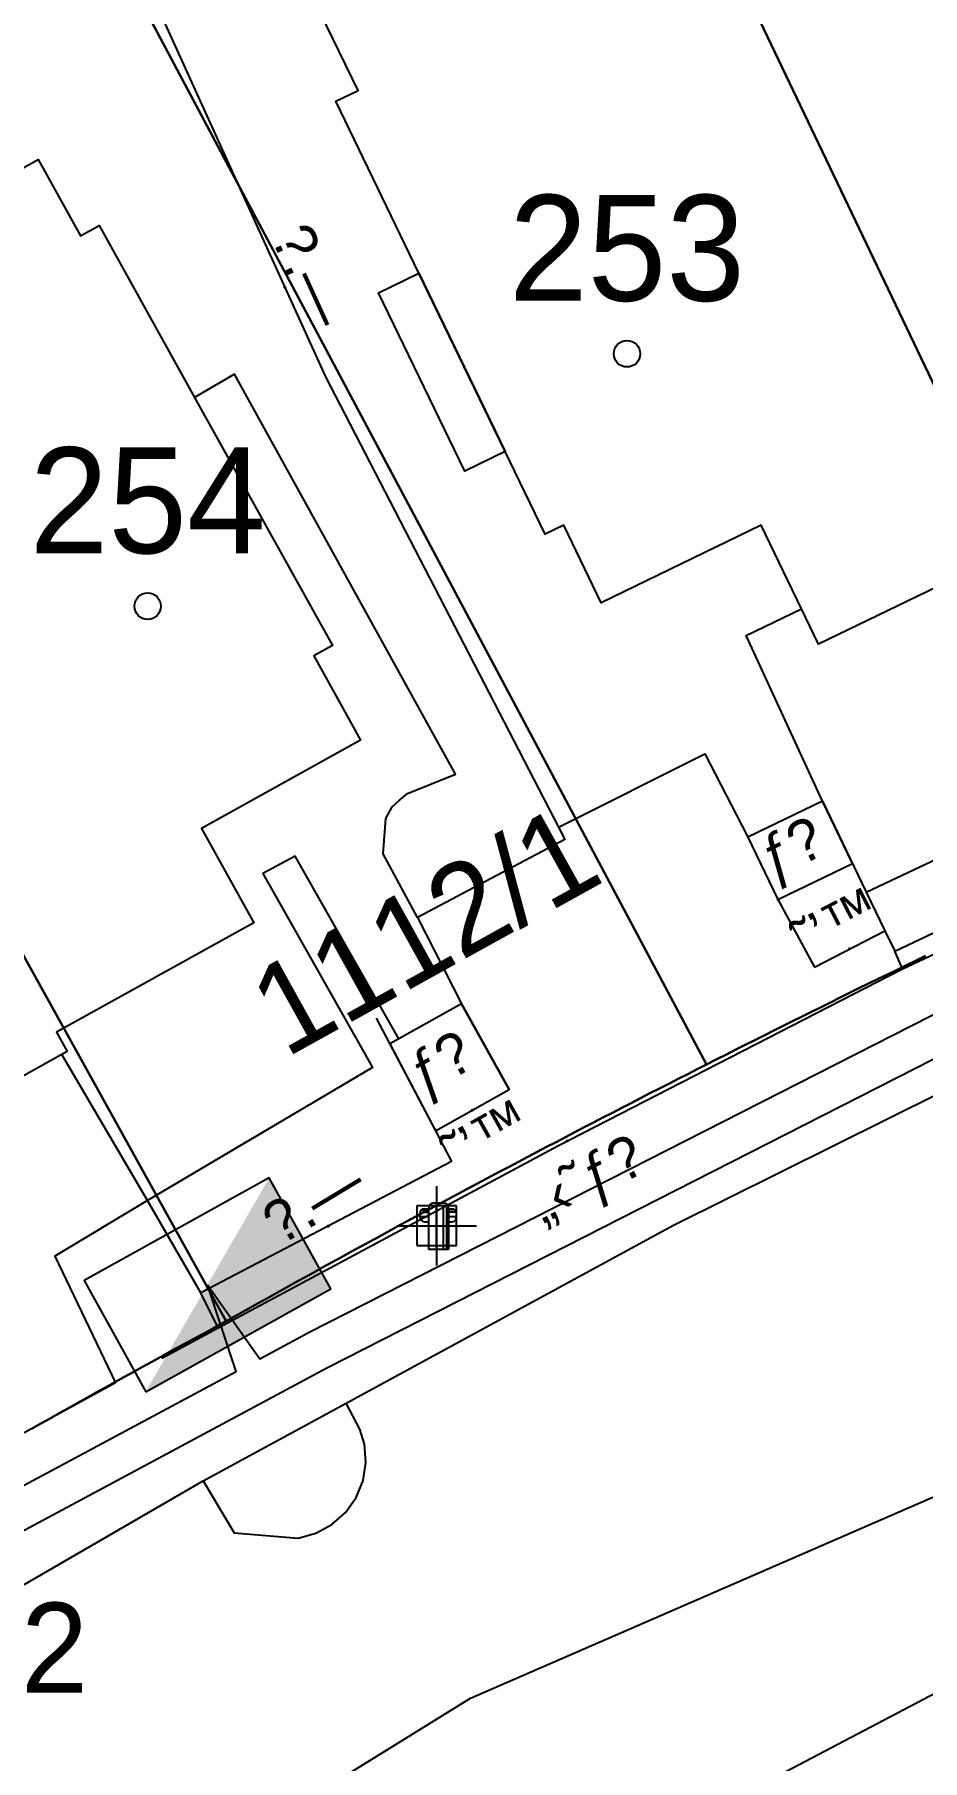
# Model space of a CAD drawing. Header units: metres. Extents: x 218299 to 220222, y 572714 to 574340.
# Drawn here: x 218926.76 to 218943.54, y 573692.2 to 573724.82 of the extents above; entities that cross this region are included whole.
import ezdxf
from ezdxf.enums import TextEntityAlignment as Align

# ---------------------------------------------------------------- set-up
doc = ezdxf.new("R2010")
doc.units = ezdxf.units.M
doc.header["$MEASUREMENT"] = 0
doc.header["$PDMODE"] = 66
doc.header["$PDSIZE"] = 0.75
for name, color, linetype in [('1602', 44, 'Continuous'), ('1603', 44, 'Continuous'), ('6151', 102, 'CABLEUNDEXIST03'), ('6241', 7, 'Continuous'), ('6261', 7, 'Continuous'), ('A_POINTS', 2, 'Continuous'), ('M2200', 253, 'Continuous'), ('M2207', 253, 'Continuous'), ('M2401', 7, 'Continuous'), ('M2404', 7, 'Continuous'), ('M2407', 253, 'Continuous'), ('M2408', 253, 'Continuous'), ('M2412', 253, 'Continuous'), ('M2420', 253, 'Continuous'), ('M2601', 253, 'Continuous'), ('M2602', 253, 'Continuous'), ('M2605', 253, 'Continuous'), ('M2612', 253, 'Continuous'), ('M4611', 253, 'Continuous')]:
    doc.layers.add(name, color=color, linetype=linetype)
doc.styles.add('HEBTXT', font='HEBTXT')
doc.styles.add('MAVAT_HEBTXT', font='HEBTXT')
doc.linetypes.add('CABLEUNDEXIST03', pattern='A,3.5,[222,elecad.shx,S=0.01,R=0,X=0,Y=0],1.5', length=5)

# ---------------------------------------------------------------- blocks, each defined once
blk = doc.blocks.new('6261')
blk.add_lwpolyline([(-2, -1.2), (2, -1.2), (2, 1.2), (-2, 1.2)], close=True)
at = {"color": 0}
blk.add_solid([(2, 1.2), (-2, -1.2), (2, -1.2)], dxfattribs=at)
at = {"color": 0, "style": 'HEBTXT'}
blk.add_attdef('PIL_NAME', (2.689, 2.418), '', height=1.7, dxfattribs=at)
at = {"style": 'HEBTXT'}
blk.add_attdef('CAMUT_MONIM', (2.489, 0.218), '', height=1.7, dxfattribs=at)
at = {"color": 0, "style": 'HEBTXT', "flags": 1}
for tag, p in [('TYPE', (2.585, -1.773)), ('MAP_TYPE', (2.689, -3.782))]:
    blk.add_attdef(tag, p, '', height=1.7, dxfattribs=at)
blk = doc.blocks.new('6241')
at = {"color": 0}
blk.add_lwpolyline([(-2, -1.2), (2, -1.2), (2, 1.2), (-2, 1.2)], close=True, dxfattribs=at)
blk.add_lwpolyline([(-2, -1.2), (2, -1.2), (2, 1.2), (-2, 1.2)], close=True, dxfattribs=at)
at = {"color": 0, "const_width": 0.48}
blk.add_lwpolyline([(-1.44, 0), (1.44, 0)], dxfattribs=at)
blk.add_lwpolyline([(-1.44, 0), (1.44, 0)], dxfattribs=at)
at = {"color": 0, "style": 'HEBTXT'}
blk.add_attdef('PIL_NAME', (2.42, 1.776), '', height=1.7, dxfattribs=at)
at = {"color": 0, "style": 'HEBTXT', "flags": 1}
for tag, p in [('TYPE', (2.43, -0.61)), ('MAP_TYPE', (2.423, -2.677))]:
    blk.add_attdef(tag, p, '', height=1.7, dxfattribs=at)
blk = doc.blocks.new('1603')
at = {"layer": 'A_POINTS'}
blk.add_circle((0, 0), 0.25, dxfattribs=at)
at = {"color": 0, "style": 'HEBTXT'}
blk.add_attdef('PARCEL_NUM', text='', height=2, dxfattribs=at).set_placement((0, 1), align=Align.CENTER)
at = {"color": 0, "style": 'HEBTXT', "flags": 1}
blk.add_attdef('LOT_NUM', text='', height=2, dxfattribs=at).set_placement((0, -2.5), align=Align.CENTER)
blk = doc.blocks.new('M2408')
blk.add_circle((0, 0), 0.025)
at = {"style": 'MAVAT_HEBTXT'}
blk.add_attdef('NAME', text='', height=0.8, dxfattribs=at).set_placement((0, 1.592), align=Align.MIDDLE)
blk = doc.blocks.new('M2605')
blk.add_circle((0, 0), 0.025)
at = {"style": 'MAVAT_HEBTXT'}
blk.add_attdef('NAME', text='', height=0.8, dxfattribs=at).set_placement((0, 1.592), align=Align.MIDDLE)
blk = doc.blocks.new('M2612')
blk.add_circle((0, 0), 0.025)
at = {"style": 'MAVAT_HEBTXT'}
blk.add_attdef('NAME', text='', height=0.8, dxfattribs=at).set_placement((0, 1.592), align=Align.MIDDLE)
blk = doc.blocks.new('M2412')
blk.add_circle((0, 0), 0.025)
at = {"style": 'MAVAT_HEBTXT'}
blk.add_attdef('NAME', text='', height=0.8, dxfattribs=at).set_placement((0, 1.592), align=Align.MIDDLE)
blk = doc.blocks.new('M4611')
for p, q in [((-0.5, 1.07), (-0.5, 1.13)), ((-0.2, 1.43), (0.44, 1.43)), ((-0.04, 1.28), (-0.04, -1.47)), ((0.41, 1.29), (0.41, -1.46)), ((0.64, -1.47), (0.64, 1.16)), ((0.74, 1.13), (0.74, -1.5)), ((-1.07, 0.55), (-1.07, 0.77)), ((-1, 0.57), (-0.52, 0.57)), ((-0.95, 0.86), (-0.54, 0.86)), ((-0.88, 1), (-0.51, 1)), ((-0.77, 1.07), (-0.5, 1.07)), ((-0.77, 0.25), (-0.5, 0.25)), ((-0.5, -1.5), (-0.5, 1.06)), ((0.74, 1.07), (0.95, 1.07)), ((0.74, 0.25), (0.95, 0.25)), ((1.03, 1), (0.77, 1)), ((1.16, 0.85), (0.78, 0.85)), ((1.2, 0.55), (0.79, 0.55)), ((1.25, 0.55), (1.25, 0.77)), ((0.74, -1.5), (-0.5, -1.5))]:
    blk.add_line(p, q)
for centre, start, end in [((-0.2, 1.13), 90, 180), ((0.44, 1.13), 0, 90), ((-0.77, 0.77), 90, 180), ((-0.77, 0.55), 180, 270), ((0.95, 0.77), 0, 90), ((0.95, 0.55), 270, 0)]:
    blk.add_arc(centre, 0.3, start, end)
blk.add_point((0, 0))
at = {"style": 'MAVAT_HEBTXT', "flags": 1}
for tag, p in [('MARK', (0.08, 2.68)), ('HEIGHT', (0.08, -2.76)), ('NAME', (0.08, -5.32)), ('DIAMETER', (0.08, -7.89))]:
    blk.add_attdef(tag, text='', height=0.8, dxfattribs=at).set_placement(p, align=Align.MIDDLE)
blk = doc.blocks.new('111')
at = {"layer": 'M2200'}
for points in [[(218946.664, 573730.365, 586.44), (218950.629, 573722.169, 586.507), (218950.233, 573721.978, 586.507), (218951.049, 573720.29, 584.28), (218948.202, 573718.912, 584.28), (218948.922, 573717.423, 583.495), (218949.069, 573717.12, 583.335), (218945.045, 573715.173, 583.425), (218945.123, 573715.013, 583.425), (218945.123, 573715.013, 583.425), (218941.582, 573713.3, 583.492), (218941.26, 573713.966, 583.853), (218940.496, 573715.545, 584.707), (218937.472, 573714.081, 584.302), (218936.764, 573715.543, 586.665), (218936.416, 573715.374, 586.62), (218934.028, 573720.309, 586.62), (218932.457, 573723.556, 586.62), (218932.877, 573723.759, 586.62), (218932.163, 573725.235, 584.1)], [(218923.529, 573720.625, 584.167), (218926.828, 573722.456, 584.167), (218927.63, 573721.011, 587.07), (218927.985, 573721.208, 587.07), (218929.787, 573717.961, 587.061), (218932.391, 573713.27, 587.047), (218932.039, 573713.075, 587.047), (218932.924, 573711.481, 584.617), (218929.92, 573709.814, 584.617), (218930.908, 573708.034, 584.01), (218927.178, 573705.963, 583.965), (218927.379, 573705.6, 583.875), (218924.434, 573703.965, 583.875)]]:
    blk.add_polyline3d(points, dxfattribs=at)
at = {"layer": 'M2207'}
blk.add_polyline3d([(218934.028, 573720.309, 584.01), (218935.659, 573716.939, 584.01), (218934.892, 573716.568, 583.537), (218933.262, 573719.939, 583.537), (218934.028, 573720.309, 584.01)], close=True, dxfattribs=at)
at = {"layer": 'M2401'}
for points in [[(218922.006, 573692.891, 580.254), (218929.95, 573697.49, 580.164), (218930.535, 573696.508, 580.164), (218931.742, 573696.406, 580.164), (218932.076, 573696.496, 580.165), (218932.381, 573696.661, 580.163), (218932.641, 573696.89, 580.157), (218932.84, 573697.173, 580.148), (218932.97, 573697.494, 580.137), (218933.023, 573697.836, 580.124), (218932.997, 573698.181, 580.109), (218932.912, 573698.463, 580.097), (218932.649, 573698.957, 580.097), (218938.839, 573702.321, 579.984), (218948.955, 573707.347, 579.692), (218953.254, 573709.368, 579.513), (218957.586, 573711.322, 579.361), (218961.949, 573713.206, 579.235), (218964.93, 573714.438, 579.167), (218966.342, 573715.021, 579.135), (218970.763, 573716.766, 579.062), (218972.579, 573717.459, 579.039), (218979.702, 573720.064, 578.859)], [(218940.337, 573691.666, 579.87), (218947.278, 573695.314, 579.712), (218947.994, 573697.325, 579.645), (218953.72, 573700.131, 579.532), (218954.822, 573700.56, 579.51), (218955.681, 573700.793, 579.49), (218956.557, 573700.948, 579.464), (218957.443, 573701.024, 579.435), (218958.332, 573701.02, 579.401), (218959.218, 573700.936, 579.362), (218960.092, 573700.773, 579.32), (218960.342, 573700.711, 579.307), (218961.269, 573700.379, 579.246), (218962.167, 573699.973, 579.198), (218962.934, 573699.55, 579.167), (218963.031, 573699.497, 579.163), (218963.479, 573699.212, 579.15), (218964.199, 573698.666, 579.124), (218964.869, 573698.059, 579.11), (218965.484, 573697.396, 579.108), (218966.038, 573696.682, 579.119), (218966.263, 573696.349, 579.127), (218968.698, 573692.879, 579.06), (218971.021, 573689.26, 578.962)]]:
    blk.add_polyline3d(points, dxfattribs=at)
at = {"layer": 'M2404'}
for points in [[(218922.006, 573692.891, 580.254), (218929.95, 573697.49, 580.164), (218930.535, 573696.508, 580.164), (218931.742, 573696.406, 580.164), (218932.076, 573696.496, 580.165), (218932.381, 573696.661, 580.163), (218932.641, 573696.89, 580.157), (218932.84, 573697.173, 580.148), (218932.97, 573697.494, 580.137), (218933.023, 573697.836, 580.124), (218932.997, 573698.181, 580.109), (218932.912, 573698.463, 580.097), (218932.649, 573698.957, 580.097), (218938.839, 573702.321, 579.984), (218948.955, 573707.347, 579.692), (218953.254, 573709.368, 579.513), (218957.586, 573711.322, 579.361), (218961.949, 573713.206, 579.235), (218964.93, 573714.438, 579.167), (218966.342, 573715.021, 579.135), (218970.763, 573716.766, 579.062), (218972.579, 573717.459, 579.039), (218979.702, 573720.064, 578.859)], [(218940.337, 573691.666, 579.87), (218947.278, 573695.314, 579.712), (218947.994, 573697.325, 579.645), (218953.72, 573700.131, 579.532), (218954.822, 573700.56, 579.51), (218955.681, 573700.793, 579.49), (218956.557, 573700.948, 579.464), (218957.443, 573701.024, 579.435), (218958.332, 573701.02, 579.401), (218959.218, 573700.936, 579.362), (218960.092, 573700.773, 579.32), (218960.342, 573700.711, 579.307), (218961.269, 573700.379, 579.246), (218962.167, 573699.973, 579.198), (218962.934, 573699.55, 579.167), (218963.031, 573699.497, 579.163), (218963.479, 573699.212, 579.15), (218964.199, 573698.666, 579.124), (218964.869, 573698.059, 579.11), (218965.484, 573697.396, 579.108), (218966.038, 573696.682, 579.119), (218966.263, 573696.349, 579.127), (218968.698, 573692.879, 579.06), (218971.021, 573689.26, 578.962)]]:
    blk.add_polyline3d(points, dxfattribs=at)
at = {"layer": 'M2407'}
for points in [[(218934.003, 573708.132, 581.109), (218933.348, 573709.335, 581.139), (218933.401, 573710.004, 581.139), (218933.521, 573710.225, 581.139), (218933.652, 573710.342, 581.139), (218933.812, 573710.473, 581.139), (218934.719, 573710.844, 581.139), (218930.538, 573718.401, 581.229), (218929.787, 573717.961, 581.229)], [(218941.653, 573710.331, 580.794), (218940.214, 573713.462, 580.764), (218941.26, 573713.966, 580.764)], [(218933.645, 573705.842, 581.109), (218931.687, 573709.291, 581.139), (218931.075, 573708.967, 581.139), (218933.152, 573705.296, 581.199), (218928.897, 573702.787, 581.199)], [(218928.897, 573702.787, 581.199), (218927.279, 573705.544, 581.199)]]:
    blk.add_polyline3d(points, dxfattribs=at)
at = {"layer": 'M2408'}
for points in [[(218943.169, 573707.163, 579.741), (218950.598, 573710.655, 579.681), (218950.524, 573710.828, 579.681)], [(218930.232, 573700.377, 580.047), (218936.667, 573703.827, 579.771), (218943.169, 573707.163, 579.741), (218943.022, 573707.494, 579.741)], [(218929.95, 573697.49, 580.164), (218932.649, 573698.957, 580.097)]]:
    blk.add_polyline3d(points, dxfattribs=at)
at = {"layer": 'M2412'}
for points in [[(218941.653, 573710.331, 580.794), (218940.243, 573709.649, 580.772), (218940.812, 573708.474, 579.842), (218940.812, 573708.474, 579.842), (218942.221, 573709.156, 579.842)], [(218934.831, 573706.5, 581.109), (218933.645, 573705.842, 581.109), (218933.474, 573705.747, 581.109), (218934.337, 573704.101, 579.849), (218934.337, 573704.101, 579.849), (218935.73, 573704.881, 579.849), (218935.73, 573704.881, 579.849)]]:
    blk.add_polyline3d(points, close=True, dxfattribs=at)
at = {"layer": 'M2420', "linetype": 'Continuous', "lineweight": -3}
blk.add_lwpolyline([(218908.988, 573677.282), (218935, 573693.38), (218964.91, 573706.38)], dxfattribs=at)
at = {"layer": 'M2601'}
blk.add_polyline3d([(218940.812, 573708.474, 581.492), (218941.501, 573707.197, 581.492)], dxfattribs=at)
at = {"layer": 'M2602'}
for points in [[(218940.23, 573709.676, 581.492), (218940.812, 573708.474, 581.492)], [(218942.481, 573708.613, 581.192), (218945.19, 573709.891, 581.192)], [(218934.831, 573706.5, 581.319), (218935.73, 573704.881, 580.959)], [(218929.168, 573699.807, 580.093), (218930.232, 573700.377, 580.047), (218929.906, 573701.04, 581.199)]]:
    blk.add_polyline3d(points, dxfattribs=at)
at = {"layer": 'M2605'}
for points in [[(218920.574, 573723.463, 581.064), (218920.63, 573723.493, 581.065), (218920.63, 573723.493, 581.065), (218924.375, 573725.474, 581.11), (218928.121, 573727.454, 581.154), (218928.121, 573727.454, 581.154), (218928.121, 573727.454, 581.154), (218932.26, 573718.35, 581.289), (218936.665, 573709.842, 581.158), (218936.787, 573709.606, 581.154), (218936.787, 573709.606, 581.154), (218934.003, 573708.132, 581.154), (218934.003, 573708.132, 581.154), (218934.831, 573706.5, 581.109), (218934.831, 573706.5, 581.109)], [(218941.653, 573710.331, 580.794), (218942.481, 573708.613, 580.822), (218942.834, 573707.883, 580.833), (218943.022, 573707.494, 580.839), (218943.022, 573707.494, 580.839), (218945.692, 573708.761, 580.862), (218945.19, 573709.891, 580.862), (218945.19, 573709.891, 580.862), (218947.12, 573710.937, 580.852), (218947.258, 573711.012, 580.852), (218949.763, 573712.37, 580.839), (218950.524, 573710.828, 580.839), (218950.524, 573710.828, 580.839), (218952.596, 573711.821, 580.839), (218952.596, 573711.821, 580.839), (218952.156, 573712.721, 580.816), (218951.001, 573715.083, 580.756), (218950.879, 573715.334, 580.749)], [(218936.665, 573709.842, 580.817), (218939.429, 573711.225, 580.817), (218940.23, 573709.676, 580.772), (218940.23, 573709.676, 580.772)], [(218933.221, 573706.229, 581.199), (218933.47, 573705.753, 581.199), (218934.337, 573704.101, 581.199), (218934.64, 573703.523, 581.199), (218929.906, 573701.04, 581.199), (218928.897, 573702.787, 581.199), (218927.147, 573701.733, 581.199), (218928.292, 573699.337, 581.244), (218928.292, 573699.337, 581.244), (218925.974, 573698.072, 581.244), (218925.974, 573698.072, 581.244), (218925.451, 573698.942, 581.237), (218924.977, 573699.731, 581.231), (218924.302, 573700.854, 581.222), (218924.302, 573700.854, 581.222)]]:
    blk.add_polyline3d(points, dxfattribs=at)
at = {"layer": 'M2612'}
for points in [[(218941.501, 573707.197, 581.492), (218942.834, 573707.883, 581.492)], [(218934.337, 573704.101, 581.649), (218935.73, 573704.881, 581.649), (218935.73, 573704.881, 581.649)]]:
    blk.add_polyline3d(points, dxfattribs=at)
at = {"layer": 'M2408'}
ref = blk.add_blockref('M2408', (218936.829, 573703.91), dxfattribs=dict(at, xscale=0.5, yscale=0.5, zscale=0.5))
ref.add_attrib('NAME', '„‹˜ƒ\x8e', dxfattribs={"layer": '0', "height": 0.8, "rotation": 27.1633, "style": 'MAVAT_HEBTXT'}).set_placement((218937.239, 573703.109), align=Align.MIDDLE)
at = {"layer": 'M2412'}
ref = blk.add_blockref('M2412', (218940.818, 573708.477), dxfattribs=dict(at, xscale=0.5, yscale=0.5, zscale=0.5))
ref.add_attrib('NAME', 'ƒ\x8e', dxfattribs={"layer": '0', "height": 0.8, "rotation": 25.8198, "style": 'MAVAT_HEBTXT'}).set_placement((218941.105, 573709.361), align=Align.MIDDLE)
ref = blk.add_blockref('M2412', (218934.354, 573704.111), dxfattribs=dict(at, xscale=0.5, yscale=0.5, zscale=0.5))
ref.add_attrib('NAME', 'ƒ\x8e', dxfattribs={"layer": '0', "height": 0.8, "rotation": 29.2227, "style": 'MAVAT_HEBTXT'}).set_placement((218934.477, 573705.303), align=Align.MIDDLE)
at = {"layer": 'M2605'}
ref = blk.add_blockref('M2605', (218931.492, 573720.039), dxfattribs=dict(at, xscale=0.5, yscale=0.5, zscale=0.5))
ref.add_attrib('NAME', '\x9a.—', dxfattribs={"layer": '0', "height": 0.8, "rotation": 294.45, "style": 'MAVAT_HEBTXT'}).set_placement((218931.993, 573720.267), align=Align.MIDDLE)
ref = blk.add_blockref('M2605', (218932.313, 573702.303), dxfattribs=dict(at, xscale=0.5, yscale=0.5, zscale=0.5))
ref.add_attrib('NAME', '\x9a.—', dxfattribs={"layer": '0', "height": 0.8, "rotation": 31.0606, "style": 'MAVAT_HEBTXT'}).set_placement((218932.029, 573702.774), align=Align.MIDDLE)
at = {"layer": 'M2612'}
ref = blk.add_blockref('M2612', (218942.167, 573707.54), dxfattribs=dict(at, xscale=0.5, yscale=0.5, zscale=0.5))
ref.add_attrib('NAME', '˜’™', dxfattribs={"layer": '0', "height": 0.8, "rotation": 27.2326, "style": 'MAVAT_HEBTXT'}).set_placement((218941.915, 573708.029), align=Align.MIDDLE)
ref = blk.add_blockref('M2612', (218935.033, 573704.491), dxfattribs=dict(at, xscale=0.5, yscale=0.5, zscale=0.5))
ref.add_attrib('NAME', '˜’™', dxfattribs={"layer": '0', "height": 0.8, "rotation": 29.2227, "style": 'MAVAT_HEBTXT'}).set_placement((218935.302, 573704.011), align=Align.MIDDLE)
at = {"layer": 'M4611', "xscale": 0.3, "yscale": 0.3, "zscale": 0.3}
blk.add_blockref('M4611', (218934.365, 573702.309, 580.082), dxfattribs=at)

msp = doc.modelspace()

# ---------------------------------------------------------------- linework, layer by layer
at = {"layer": '1602'}
for points in [[(218947.945, 573709.454), (218937.165, 573731.999)], [(218937.165, 573731.999), (218947.945, 573709.454)], [(218927.727, 573727.414), (218939.463, 573705.355), (218939.2846, 573705.2646), (218939.1063, 573705.174), (218938.9281, 573705.0833), (218938.7499, 573704.9924), (218938.5718, 573704.9013), (218938.3938, 573704.8101), (218938.2159, 573704.7188), (218938.0381, 573704.6273), (218937.8603, 573704.5357), (218937.6826, 573704.4439), (218937.505, 573704.3519), (218937.3275, 573704.2598), (218937.15, 573704.1676), (218936.9726, 573704.0752), (218936.7953, 573703.9826), (218936.6181, 573703.8899), (218936.441, 573703.7971), (218936.2639, 573703.7041), (218936.0869, 573703.6109), (218935.91, 573703.5176), (218935.7332, 573703.4242), (218935.5565, 573703.3306), (218935.3798, 573703.2368), (218935.2032, 573703.1429), (218935.0267, 573703.0488), (218934.8503, 573702.9546), (218934.6739, 573702.8603), (218934.4977, 573702.7658), (218934.3215, 573702.6711), (218934.1454, 573702.5763), (218933.9694, 573702.4813), (218933.7934, 573702.3862), (218933.6176, 573702.291), (218933.4418, 573702.1956), (218933.2661, 573702.1), (218933.0905, 573702.0043), (218932.915, 573701.9085), (218932.7395, 573701.8125), (218932.5641, 573701.7163), (218932.3888, 573701.62), (218932.2136, 573701.5236), (218932.0385, 573701.427), (218931.8635, 573701.3302), (218931.6885, 573701.2333), (218931.5136, 573701.1363), (218931.3388, 573701.0391), (218931.1641, 573700.9417), (218930.9895, 573700.8442), (218930.815, 573700.7466), (218930.6405, 573700.6488), (218930.381, 573700.503), (218918.264, 573722.361)], [(218943.6029, 573707.4081), (218943.4229, 573707.3209), (218943.243, 573707.2336), (218943.0632, 573707.1461), (218942.8834, 573707.0585), (218942.7037, 573706.9707), (218942.524, 573706.8828), (218942.3445, 573706.7947), (218942.165, 573706.7065), (218941.9856, 573706.6181), (218941.8063, 573706.5295), (218941.627, 573706.4408), (218941.4478, 573706.352), (218941.2687, 573706.263), (218941.0897, 573706.1738), (218940.9107, 573706.0845), (218940.7319, 573705.995), (218940.5531, 573705.9054), (218940.3743, 573705.8157), (218940.1957, 573705.7258), (218940.0171, 573705.6357), (218939.8386, 573705.5455), (218939.6602, 573705.4551), (218939.463, 573705.355), (218927.727, 573727.414)], [(218918.264, 573722.361), (218930.381, 573700.503), (218930.2052, 573700.4077), (218930.0294, 573700.3123), (218929.8537, 573700.2167), (218929.6781, 573700.1209), (218929.5026, 573700.025), (218929.3272, 573699.929), (218929.1518, 573699.8328), (218928.9766, 573699.7365), (218928.8014, 573699.64), (218928.6263, 573699.5434), (218928.4513, 573699.4466), (218928.2763, 573699.3496), (218928.1015, 573699.2526), (218927.9267, 573699.1553), (218927.752, 573699.0579), (218927.5774, 573698.9604), (218927.4029, 573698.8627), (218927.2284, 573698.7649), (218927.0541, 573698.6669), (218926.8798, 573698.5688), (218926.7056, 573698.4705)], [(218926.7056, 573698.4705), (218926.8798, 573698.5688), (218927.0541, 573698.6669), (218927.2284, 573698.7649), (218927.4029, 573698.8627), (218927.5774, 573698.9604), (218927.752, 573699.0579), (218927.9267, 573699.1553), (218928.1015, 573699.2526), (218928.2763, 573699.3496), (218928.4513, 573699.4466), (218928.6263, 573699.5434), (218928.8014, 573699.64), (218928.9766, 573699.7365), (218929.1518, 573699.8328), (218929.3272, 573699.929), (218929.5026, 573700.025), (218929.6781, 573700.1209), (218929.8537, 573700.2167), (218930.0294, 573700.3123), (218930.2052, 573700.4077), (218930.381, 573700.503), (218930.6405, 573700.6488), (218930.815, 573700.7466), (218930.9895, 573700.8442), (218931.1641, 573700.9417), (218931.3388, 573701.0391), (218931.5136, 573701.1363), (218931.6885, 573701.2333), (218931.8635, 573701.3302), (218932.0385, 573701.427), (218932.2136, 573701.5236), (218932.3888, 573701.62), (218932.5641, 573701.7163), (218932.7395, 573701.8125), (218932.915, 573701.9085), (218933.0905, 573702.0043), (218933.2661, 573702.1), (218933.4418, 573702.1956), (218933.6176, 573702.291), (218933.7934, 573702.3862), (218933.9694, 573702.4813), (218934.1454, 573702.5763), (218934.3215, 573702.6711), (218934.4977, 573702.7658), (218934.6739, 573702.8603), (218934.8503, 573702.9546), (218935.0267, 573703.0488), (218935.2032, 573703.1429), (218935.3798, 573703.2368), (218935.5565, 573703.3306), (218935.7332, 573703.4242), (218935.91, 573703.5176), (218936.0869, 573703.6109), (218936.2639, 573703.7041), (218936.441, 573703.7971), (218936.6181, 573703.8899), (218936.7953, 573703.9826), (218936.9726, 573704.0752), (218937.15, 573704.1676), (218937.3275, 573704.2598), (218937.505, 573704.3519), (218937.6826, 573704.4439), (218937.8603, 573704.5357), (218938.0381, 573704.6273), (218938.2159, 573704.7188), (218938.3938, 573704.8101), (218938.5718, 573704.9013), (218938.7499, 573704.9924), (218938.9281, 573705.0833), (218939.1063, 573705.174), (218939.2846, 573705.2646), (218939.463, 573705.355), (218939.6602, 573705.4551), (218939.8386, 573705.5455), (218940.0171, 573705.6357), (218940.1957, 573705.7258), (218940.3743, 573705.8157), (218940.5531, 573705.9054), (218940.7319, 573705.995), (218940.9107, 573706.0845), (218941.0897, 573706.1738), (218941.2687, 573706.263), (218941.4478, 573706.352), (218941.627, 573706.4408), (218941.8063, 573706.5295), (218941.9856, 573706.6181), (218942.165, 573706.7065), (218942.3445, 573706.7947), (218942.524, 573706.8828), (218942.7037, 573706.9707), (218942.8834, 573707.0585), (218943.0632, 573707.1461), (218943.243, 573707.2336), (218943.4229, 573707.3209), (218943.6029, 573707.4081)]]:
    msp.add_lwpolyline(points, dxfattribs=at)
at = {"layer": '6151'}
for points in [[(218919.0478, 573694.9044), (218919.0481, 573694.7966), (218919.6029, 573694.7744), (218921.0549, 573693.6037), (218932.2976, 573699.6299), (218946.5171, 573706.8672), (218958.9123, 573712.5498), (218970.3953, 573717.4819), (218984.4688, 573722.3709), (218984.1842, 573724.7678)], [(218930.03, 573701.1921), (218931.0178, 573699.7948), (218931.9503, 573700.2947), (218946.1906, 573707.5426), (218948.0661, 573708.4024), (218947.6929, 573710.0155)], [(218919.1178, 573694.9044), (218919.1154, 573694.8555), (218918.9701, 573694.8639), (218918.9773, 573695.1701), (218919.5476, 573695.1641), (218919.5453, 573694.9119), (218919.7928, 573694.8822), (218921.1387, 573694.4995), (218930.5731, 573699.5565), (218930.03, 573701.1921)]]:
    msp.add_lwpolyline(points, dxfattribs=at)

# ---------------------------------------------------------------- block references
msp.add_blockref('111', (0, 0))
at = {"layer": '1603'}
for p, values in [((218937.9595, 573718.7858), {'PARCEL_NUM': '253'}), ((218928.9002, 573714.0159), {'PARCEL_NUM': '254'})]:
    msp.add_blockref('1603', p, dxfattribs=at).add_auto_attribs(values)
at = {"layer": '6241'}
ref = msp.add_blockref('6241', (218919.2928, 573695.0244), dxfattribs=dict(at, rotation=299.4848615399076))
ref.add_attrib('PIL_NAME', '1112', (218922.7145, 573693.4843), dxfattribs={"layer": '0', "color": 0, "height": 1.7, "style": 'HEBTXT'})
at = {"layer": '6261'}
ref = msp.add_blockref('6261', (218930.03, 573701.1921), dxfattribs=dict(at, rotation=29.02999999999104))
ref.add_attrib('PIL_NAME', '1112/1', (218931.5019, 573705.4654), dxfattribs={"layer": '0', "color": 0, "height": 1.7, "rotation": 29.03, "style": 'HEBTXT'})

doc.saveas('drawing.dxf')
